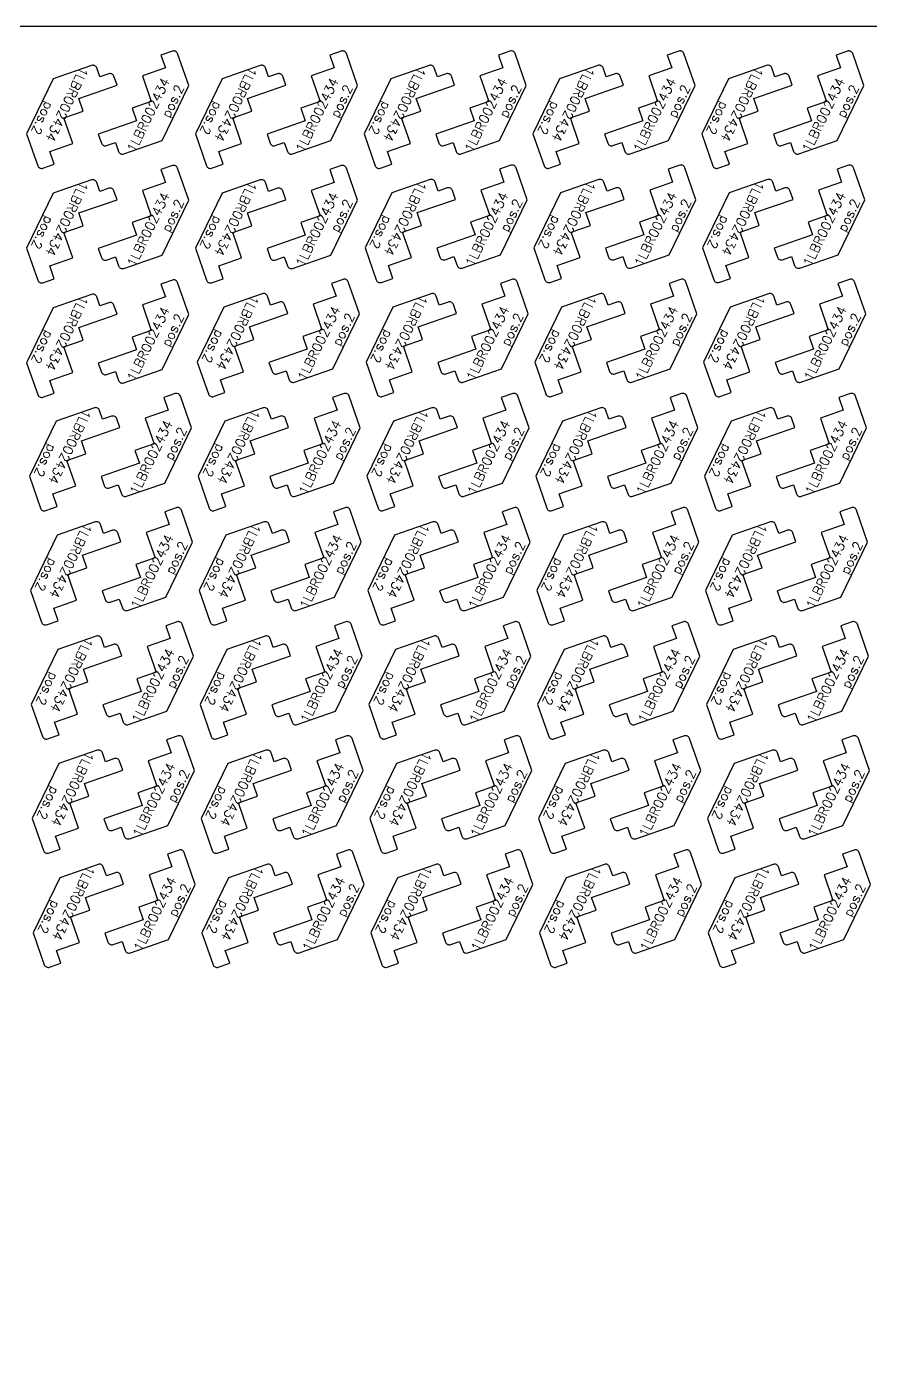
# Model space of a CAD drawing. Header units: millimetres. Extents: x 5040 to 7440, y -105 to 1860.
# Drawn here: x 5557 to 6182, y 878 to 1860 of the extents above; entities that cross this region are included whole.
import ezdxf

# ---------------------------------------------------------------- set-up
doc = ezdxf.new("R2010")
doc.units = ezdxf.units.MM
for name, color, linetype in [('1LBR002434', 7, 'Continuous'), ('sheet', 24, 'Continuous'), ('Texto', 7, 'Continuous')]:
    doc.layers.add(name, color=color, linetype=linetype)
doc.styles.get("Standard").update_dxf_attribs({"font": 'txt.shx'})

msp = doc.modelspace()

# ---------------------------------------------------------------- linework, layer by layer
at = {"layer": '1LBR002434', "color": 5}
for points in [[(5660.17, 1829.41), (5643.16, 1823.5), (5649.73, 1804.61), (5635.56, 1799.68), (5638.84, 1790.24), (5610.5, 1780.39), (5612.8, 1773.78, 0.414214), (5616.62, 1771.93), (5623.23, 1774.23), (5625.53, 1767.61, 0.414214), (5629.35, 1765.77), (5657.69, 1775.61), (5677.41, 1816.34), (5669.2, 1839.96, 0.414214), (5665.39, 1841.81), (5656.88, 1838.85)], [(5785.03, 1829.41), (5768.02, 1823.5), (5774.59, 1804.61), (5760.42, 1799.68), (5763.7, 1790.24), (5735.36, 1780.39), (5737.66, 1773.78, 0.414214), (5741.48, 1771.93), (5748.09, 1774.23), (5750.39, 1767.61, 0.414214), (5754.21, 1765.77), (5782.55, 1775.61), (5802.27, 1816.34), (5794.07, 1839.96, 0.414214), (5790.25, 1841.81), (5781.75, 1838.85)], [(5909.89, 1829.41), (5892.89, 1823.5), (5899.45, 1804.61), (5885.28, 1799.68), (5888.56, 1790.24), (5860.22, 1780.39), (5862.52, 1773.78, 0.414214), (5866.34, 1771.93), (5872.95, 1774.23), (5875.25, 1767.61, 0.414214), (5879.07, 1765.77), (5907.41, 1775.61), (5927.13, 1816.34), (5918.93, 1839.96, 0.414214), (5915.11, 1841.81), (5906.61, 1838.85)], [(6034.75, 1829.41), (6017.75, 1823.5), (6024.31, 1804.61), (6010.14, 1799.68), (6013.42, 1790.24), (5985.09, 1780.39), (5987.38, 1773.78, 0.414214), (5991.2, 1771.93), (5997.81, 1774.23), (6000.11, 1767.61, 0.414214), (6003.93, 1765.77), (6032.27, 1775.61), (6051.99, 1816.34), (6043.79, 1839.96, 0.414214), (6039.97, 1841.81), (6031.47, 1838.85)], [(6159.61, 1829.41), (6142.61, 1823.5), (6149.17, 1804.61), (6135, 1799.68), (6138.28, 1790.24), (6109.95, 1780.39), (6112.24, 1773.78, 0.414214), (6116.06, 1771.93), (6122.67, 1774.23), (6124.97, 1767.61, 0.414214), (6128.79, 1765.77), (6157.13, 1775.61), (6176.85, 1816.34), (6168.65, 1839.96, 0.414214), (6164.83, 1841.81), (6156.33, 1838.85)], [(5574.73, 1767.58), (5591.73, 1773.49), (5585.16, 1792.38), (5599.33, 1797.3), (5596.05, 1806.75), (5624.39, 1816.59), (5622.09, 1823.21, 0.414214), (5618.27, 1825.06), (5611.66, 1822.76), (5609.36, 1829.37, 0.414214), (5605.55, 1831.22), (5577.21, 1821.37), (5557.48, 1780.64), (5565.69, 1757.03, 0.414214), (5569.51, 1755.18), (5578.01, 1758.13)], [(5699.59, 1767.58), (5716.59, 1773.49), (5710.03, 1792.38), (5724.19, 1797.3), (5720.91, 1806.75), (5749.25, 1816.59), (5746.95, 1823.21, 0.414214), (5743.13, 1825.06), (5736.52, 1822.76), (5734.23, 1829.37, 0.414214), (5730.41, 1831.22), (5702.07, 1821.37), (5682.34, 1780.64), (5690.55, 1757.03, 0.414214), (5694.37, 1755.18), (5702.87, 1758.13)], [(5824.45, 1767.58), (5841.45, 1773.49), (5834.89, 1792.38), (5849.06, 1797.3), (5845.77, 1806.75), (5874.11, 1816.59), (5871.81, 1823.21, 0.414214), (5868, 1825.06), (5861.38, 1822.76), (5859.09, 1829.37, 0.414214), (5855.27, 1831.22), (5826.93, 1821.37), (5807.2, 1780.64), (5815.41, 1757.03, 0.414214), (5819.23, 1755.18), (5827.73, 1758.13)], [(5949.31, 1767.58), (5966.31, 1773.49), (5959.75, 1792.38), (5973.92, 1797.3), (5970.63, 1806.75), (5998.97, 1816.59), (5996.67, 1823.21, 0.414214), (5992.86, 1825.06), (5986.24, 1822.76), (5983.95, 1829.37, 0.414214), (5980.13, 1831.22), (5951.79, 1821.37), (5932.07, 1780.64), (5940.27, 1757.03, 0.414214), (5944.09, 1755.18), (5952.59, 1758.13)], [(6074.17, 1767.58), (6091.17, 1773.49), (6084.61, 1792.38), (6098.78, 1797.3), (6095.49, 1806.75), (6123.83, 1816.59), (6121.54, 1823.21, 0.414214), (6117.72, 1825.06), (6111.1, 1822.76), (6108.81, 1829.37, 0.414214), (6104.99, 1831.22), (6076.65, 1821.37), (6056.93, 1780.64), (6065.13, 1757.03, 0.414214), (6068.95, 1755.18), (6077.45, 1758.13)], [(5660.17, 1744.71), (5643.16, 1738.81), (5649.73, 1719.91), (5635.56, 1714.99), (5638.84, 1705.55), (5610.5, 1695.7), (5612.8, 1689.09, 0.414214), (5616.62, 1687.24), (5623.23, 1689.54), (5625.53, 1682.92, 0.414214), (5629.35, 1681.07), (5657.69, 1690.92), (5677.41, 1731.65), (5669.2, 1755.27, 0.414214), (5665.39, 1757.11), (5656.88, 1754.16)], [(5785.03, 1744.71), (5768.02, 1738.81), (5774.59, 1719.91), (5760.42, 1714.99), (5763.7, 1705.55), (5735.36, 1695.7), (5737.66, 1689.09, 0.414214), (5741.48, 1687.24), (5748.09, 1689.54), (5750.39, 1682.92, 0.414214), (5754.21, 1681.07), (5782.55, 1690.92), (5802.27, 1731.65), (5794.07, 1755.27, 0.414214), (5790.25, 1757.11), (5781.75, 1754.16)], [(5910.59, 1744.96), (5893.58, 1739.05), (5900.15, 1720.16), (5885.98, 1715.23), (5889.26, 1705.79), (5860.92, 1695.94), (5863.22, 1689.33, 0.414214), (5867.04, 1687.48), (5873.65, 1689.78), (5875.95, 1683.17, 0.414214), (5879.77, 1681.32), (5908.11, 1691.16), (5927.83, 1731.89), (5919.63, 1755.51, 0.414214), (5915.81, 1757.36), (5907.31, 1754.4)], [(6035.45, 1744.96), (6018.45, 1739.05), (6025.01, 1720.16), (6010.84, 1715.23), (6014.12, 1705.79), (5985.78, 1695.94), (5988.08, 1689.33, 0.414214), (5991.9, 1687.48), (5998.51, 1689.78), (6000.81, 1683.17, 0.414214), (6004.63, 1681.32), (6032.97, 1691.16), (6052.69, 1731.89), (6044.49, 1755.51, 0.414214), (6040.67, 1757.36), (6032.17, 1754.4)], [(6160.31, 1744.96), (6143.31, 1739.05), (6149.87, 1720.16), (6135.7, 1715.23), (6138.98, 1705.79), (6110.65, 1695.94), (6112.94, 1689.33, 0.414214), (6116.76, 1687.48), (6123.37, 1689.78), (6125.67, 1683.17, 0.414214), (6129.49, 1681.32), (6157.83, 1691.16), (6177.55, 1731.89), (6169.35, 1755.51, 0.414214), (6165.53, 1757.36), (6157.03, 1754.4)], [(5574.73, 1682.89), (5591.73, 1688.8), (5585.16, 1707.69), (5599.33, 1712.61), (5596.05, 1722.06), (5624.39, 1731.9), (5622.09, 1738.52, 0.414214), (5618.27, 1740.36), (5611.66, 1738.07), (5609.36, 1744.68, 0.414214), (5605.55, 1746.53), (5577.21, 1736.68), (5557.48, 1695.95), (5565.69, 1672.34, 0.414214), (5569.51, 1670.49), (5578.01, 1673.44)], [(5699.59, 1682.89), (5716.59, 1688.8), (5710.03, 1707.69), (5724.19, 1712.61), (5720.91, 1722.06), (5749.25, 1731.9), (5746.95, 1738.52, 0.414214), (5743.13, 1740.36), (5736.52, 1738.07), (5734.23, 1744.68, 0.414214), (5730.41, 1746.53), (5702.07, 1736.68), (5682.34, 1695.95), (5690.55, 1672.34, 0.414214), (5694.37, 1670.49), (5702.87, 1673.44)], [(5825.15, 1683.13), (5842.15, 1689.04), (5835.59, 1707.93), (5849.75, 1712.85), (5846.47, 1722.3), (5874.81, 1732.15), (5872.51, 1738.76, 0.414214), (5868.7, 1740.61), (5862.08, 1738.31), (5859.79, 1744.92, 0.414214), (5855.97, 1746.77), (5827.63, 1736.93), (5807.9, 1696.2), (5816.11, 1672.58, 0.414214), (5819.93, 1670.73), (5828.43, 1673.68)], [(5950.01, 1683.13), (5967.01, 1689.04), (5960.45, 1707.93), (5974.62, 1712.85), (5971.33, 1722.3), (5999.67, 1732.15), (5997.37, 1738.76, 0.414214), (5993.56, 1740.61), (5986.94, 1738.31), (5984.65, 1744.92, 0.414214), (5980.83, 1746.77), (5952.49, 1736.93), (5932.76, 1696.2), (5940.97, 1672.58, 0.414214), (5944.79, 1670.73), (5953.29, 1673.68)], [(6074.87, 1683.13), (6091.87, 1689.04), (6085.31, 1707.93), (6099.48, 1712.85), (6096.19, 1722.3), (6124.53, 1732.15), (6122.23, 1738.76, 0.414214), (6118.42, 1740.61), (6111.8, 1738.31), (6109.51, 1744.92, 0.414214), (6105.69, 1746.77), (6077.35, 1736.93), (6057.63, 1696.2), (6065.83, 1672.58, 0.414214), (6069.65, 1670.73), (6078.15, 1673.68)], [(5660.17, 1660.02), (5643.16, 1654.12), (5649.73, 1635.22), (5635.56, 1630.3), (5638.84, 1620.85), (5610.5, 1611.01), (5612.8, 1604.4, 0.414214), (5616.62, 1602.55), (5623.23, 1604.84), (5625.53, 1598.23, 0.414214), (5629.35, 1596.38), (5657.69, 1606.23), (5677.41, 1646.96), (5669.2, 1670.57, 0.414214), (5665.39, 1672.42), (5656.88, 1669.47)], [(5786.43, 1660.51), (5769.42, 1654.6), (5775.99, 1635.71), (5761.82, 1630.79), (5765.1, 1621.34), (5736.76, 1611.49), (5739.06, 1604.88, 0.414214), (5742.88, 1603.03), (5749.49, 1605.33), (5751.79, 1598.72, 0.414214), (5755.61, 1596.87), (5783.95, 1606.72), (5803.67, 1647.45), (5795.46, 1671.06, 0.414214), (5791.65, 1672.91), (5783.14, 1669.96)], [(5911.29, 1660.51), (5894.28, 1654.6), (5900.85, 1635.71), (5886.68, 1630.79), (5889.96, 1621.34), (5861.62, 1611.49), (5863.92, 1604.88, 0.414214), (5867.74, 1603.03), (5874.35, 1605.33), (5876.65, 1598.72, 0.414214), (5880.47, 1596.87), (5908.81, 1606.72), (5928.53, 1647.45), (5920.33, 1671.06, 0.414214), (5916.51, 1672.91), (5908.01, 1669.96)], [(6036.15, 1660.51), (6019.15, 1654.6), (6025.71, 1635.71), (6011.54, 1630.79), (6014.82, 1621.34), (5986.48, 1611.49), (5988.78, 1604.88, 0.414214), (5992.6, 1603.03), (5999.21, 1605.33), (6001.51, 1598.72, 0.414214), (6005.33, 1596.87), (6033.67, 1606.72), (6053.39, 1647.45), (6045.19, 1671.06, 0.414214), (6041.37, 1672.91), (6032.87, 1669.96)], [(6161.01, 1660.51), (6144.01, 1654.6), (6150.57, 1635.71), (6136.4, 1630.79), (6139.68, 1621.34), (6111.34, 1611.49), (6113.64, 1604.88, 0.414214), (6117.46, 1603.03), (6124.07, 1605.33), (6126.37, 1598.72, 0.414214), (6130.19, 1596.87), (6158.53, 1606.72), (6178.25, 1647.45), (6170.05, 1671.06, 0.414214), (6166.23, 1672.91), (6157.73, 1669.96)], [(5574.73, 1598.2), (5591.73, 1604.1), (5585.16, 1623), (5599.33, 1627.92), (5596.05, 1637.37), (5624.39, 1647.21), (5622.09, 1653.82, 0.414214), (5618.27, 1655.67), (5611.66, 1653.38), (5609.36, 1659.99, 0.414214), (5605.55, 1661.84), (5577.21, 1651.99), (5557.48, 1611.26), (5565.69, 1587.65, 0.414214), (5569.51, 1585.8), (5578.01, 1588.75)], [(5700.99, 1598.68), (5717.99, 1604.59), (5711.42, 1623.48), (5725.59, 1628.41), (5722.31, 1637.85), (5750.65, 1647.7), (5748.35, 1654.31, 0.414214), (5744.53, 1656.16), (5737.92, 1653.86), (5735.62, 1660.47, 0.414214), (5731.81, 1662.32), (5703.47, 1652.48), (5683.74, 1611.75), (5691.95, 1588.13, 0.414214), (5695.77, 1586.28), (5704.27, 1589.24)], [(5825.85, 1598.68), (5842.85, 1604.59), (5836.29, 1623.48), (5850.45, 1628.41), (5847.17, 1637.85), (5875.51, 1647.7), (5873.21, 1654.31, 0.414214), (5869.39, 1656.16), (5862.78, 1653.86), (5860.48, 1660.47, 0.414214), (5856.67, 1662.32), (5828.33, 1652.48), (5808.6, 1611.75), (5816.81, 1588.13, 0.414214), (5820.63, 1586.28), (5829.13, 1589.24)], [(5950.71, 1598.68), (5967.71, 1604.59), (5961.15, 1623.48), (5975.32, 1628.41), (5972.03, 1637.85), (6000.37, 1647.7), (5998.07, 1654.31, 0.414214), (5994.26, 1656.16), (5987.64, 1653.86), (5985.35, 1660.47, 0.414214), (5981.53, 1662.32), (5953.19, 1652.48), (5933.46, 1611.75), (5941.67, 1588.13, 0.414214), (5945.49, 1586.28), (5953.99, 1589.24)], [(6075.57, 1598.68), (6092.57, 1604.59), (6086.01, 1623.48), (6100.18, 1628.41), (6096.89, 1637.85), (6125.23, 1647.7), (6122.93, 1654.31, 0.414214), (6119.12, 1656.16), (6112.5, 1653.86), (6110.21, 1660.47, 0.414214), (6106.39, 1662.32), (6078.05, 1652.48), (6058.33, 1611.75), (6066.53, 1588.13, 0.414214), (6070.35, 1586.28), (6078.85, 1589.24)], [(5662.27, 1576.06), (5645.26, 1570.15), (5651.83, 1551.26), (5637.66, 1546.34), (5640.94, 1536.89), (5612.6, 1527.05), (5614.9, 1520.43, 0.414214), (5618.72, 1518.58), (5625.33, 1520.88), (5627.63, 1514.27, 0.414214), (5631.45, 1512.42), (5659.78, 1522.27), (5679.51, 1563), (5671.3, 1586.61, 0.414213), (5667.48, 1588.46), (5658.98, 1585.51)], [(5787.13, 1576.06), (5770.12, 1570.15), (5776.69, 1551.26), (5762.52, 1546.34), (5765.8, 1536.89), (5737.46, 1527.05), (5739.76, 1520.43, 0.414214), (5743.58, 1518.58), (5750.19, 1520.88), (5752.49, 1514.27, 0.414214), (5756.31, 1512.42), (5784.64, 1522.27), (5804.37, 1563), (5796.16, 1586.61, 0.414214), (5792.35, 1588.46), (5783.84, 1585.51)], [(5911.99, 1576.06), (5894.98, 1570.15), (5901.55, 1551.26), (5887.38, 1546.34), (5890.66, 1536.89), (5862.32, 1527.05), (5864.62, 1520.43, 0.414214), (5868.44, 1518.58), (5875.05, 1520.88), (5877.35, 1514.27, 0.414214), (5881.17, 1512.42), (5909.51, 1522.27), (5929.23, 1563), (5921.02, 1586.61, 0.414214), (5917.21, 1588.46), (5908.7, 1585.51)], [(6036.85, 1576.06), (6019.84, 1570.15), (6026.41, 1551.26), (6012.24, 1546.34), (6015.52, 1536.89), (5987.18, 1527.05), (5989.48, 1520.43, 0.414214), (5993.3, 1518.58), (5999.91, 1520.88), (6002.21, 1514.27, 0.414214), (6006.03, 1512.42), (6034.37, 1522.27), (6054.09, 1563), (6045.89, 1586.61, 0.414214), (6042.07, 1588.46), (6033.57, 1585.51)], [(6161.71, 1576.06), (6144.71, 1570.15), (6151.27, 1551.26), (6137.1, 1546.34), (6140.38, 1536.89), (6112.04, 1527.05), (6114.34, 1520.43, 0.414214), (6118.16, 1518.58), (6124.77, 1520.88), (6127.07, 1514.27, 0.414214), (6130.89, 1512.42), (6159.23, 1522.27), (6178.95, 1563), (6170.75, 1586.61, 0.414214), (6166.93, 1588.46), (6158.43, 1585.51)], [(5576.82, 1514.23), (5593.83, 1520.14), (5587.26, 1539.03), (5601.43, 1543.96), (5598.15, 1553.4), (5626.49, 1563.25), (5624.19, 1569.86, 0.414214), (5620.37, 1571.71), (5613.76, 1569.41), (5611.46, 1576.03, 0.414214), (5607.64, 1577.87), (5579.31, 1568.03), (5559.58, 1527.3), (5567.79, 1503.68, 0.414214), (5571.61, 1501.83), (5580.11, 1504.79)], [(5701.69, 1514.23), (5718.69, 1520.14), (5712.12, 1539.03), (5726.29, 1543.96), (5723.01, 1553.4), (5751.35, 1563.25), (5749.05, 1569.86, 0.414214), (5745.23, 1571.71), (5738.62, 1569.41), (5736.32, 1576.03, 0.414214), (5732.51, 1577.87), (5704.17, 1568.03), (5684.44, 1527.3), (5692.65, 1503.68, 0.414214), (5696.47, 1501.83), (5704.97, 1504.79)], [(5826.55, 1514.23), (5843.55, 1520.14), (5836.98, 1539.03), (5851.15, 1543.96), (5847.87, 1553.4), (5876.21, 1563.25), (5873.91, 1569.86, 0.414214), (5870.09, 1571.71), (5863.48, 1569.41), (5861.18, 1576.03, 0.414214), (5857.37, 1577.87), (5829.03, 1568.03), (5809.3, 1527.3), (5817.51, 1503.68, 0.414214), (5821.33, 1501.83), (5829.83, 1504.79)], [(5951.41, 1514.23), (5968.41, 1520.14), (5961.85, 1539.03), (5976.01, 1543.96), (5972.73, 1553.4), (6001.07, 1563.25), (5998.77, 1569.86, 0.414214), (5994.95, 1571.71), (5988.34, 1569.41), (5986.05, 1576.03, 0.414214), (5982.23, 1577.87), (5953.89, 1568.03), (5934.16, 1527.3), (5942.37, 1503.68, 0.414214), (5946.19, 1501.83), (5954.69, 1504.79)], [(6076.27, 1514.23), (6093.27, 1520.14), (6086.71, 1539.03), (6100.88, 1543.96), (6097.59, 1553.4), (6125.93, 1563.25), (6123.63, 1569.86, 0.414214), (6119.82, 1571.71), (6113.2, 1569.41), (6110.91, 1576.03, 0.414214), (6107.09, 1577.87), (6078.75, 1568.03), (6059.02, 1527.3), (6067.23, 1503.68, 0.414214), (6071.05, 1501.83), (6079.55, 1504.79)], [(5662.97, 1491.61), (5645.96, 1485.7), (5652.53, 1466.81), (5638.36, 1461.89), (5641.64, 1452.44), (5613.3, 1442.6), (5615.6, 1435.98, 0.414214), (5619.42, 1434.14), (5626.03, 1436.43), (5628.33, 1429.82, 0.414214), (5632.15, 1427.97), (5660.48, 1437.82), (5680.21, 1478.55), (5672, 1502.16, 0.414214), (5668.18, 1504.01), (5659.68, 1501.06)], [(5787.83, 1491.61), (5770.82, 1485.7), (5777.39, 1466.81), (5763.22, 1461.89), (5766.5, 1452.44), (5738.16, 1442.6), (5740.46, 1435.98, 0.414214), (5744.28, 1434.14), (5750.89, 1436.43), (5753.19, 1429.82, 0.414214), (5757.01, 1427.97), (5785.34, 1437.82), (5805.07, 1478.55), (5796.86, 1502.16, 0.414214), (5793.05, 1504.01), (5784.54, 1501.06)], [(5912.69, 1491.61), (5895.68, 1485.7), (5902.25, 1466.81), (5888.08, 1461.89), (5891.36, 1452.44), (5863.02, 1442.6), (5865.32, 1435.98, 0.414214), (5869.14, 1434.14), (5875.75, 1436.43), (5878.05, 1429.82, 0.414214), (5881.87, 1427.97), (5910.2, 1437.82), (5929.93, 1478.55), (5921.72, 1502.16, 0.414214), (5917.91, 1504.01), (5909.4, 1501.06)], [(6037.55, 1491.61), (6020.54, 1485.7), (6027.11, 1466.81), (6012.94, 1461.89), (6016.22, 1452.44), (5987.88, 1442.6), (5990.18, 1435.98, 0.414214), (5994, 1434.14), (6000.61, 1436.43), (6002.91, 1429.82, 0.414214), (6006.73, 1427.97), (6035.07, 1437.82), (6054.79, 1478.55), (6046.59, 1502.16, 0.414214), (6042.77, 1504.01), (6034.27, 1501.06)], [(6162.41, 1491.61), (6145.41, 1485.7), (6151.97, 1466.81), (6137.8, 1461.89), (6141.08, 1452.44), (6112.74, 1442.6), (6115.04, 1435.98, 0.414214), (6118.86, 1434.14), (6125.47, 1436.43), (6127.77, 1429.82, 0.414214), (6131.59, 1427.97), (6159.93, 1437.82), (6179.65, 1478.55), (6171.45, 1502.16, 0.414214), (6167.63, 1504.01), (6159.13, 1501.06)], [(5577.52, 1429.79), (5594.53, 1435.69), (5587.96, 1454.59), (5602.13, 1459.51), (5598.85, 1468.95), (5627.19, 1478.8), (5624.89, 1485.41, 0.414214), (5621.07, 1487.26), (5614.46, 1484.96), (5612.16, 1491.58, 0.414214), (5608.34, 1493.43), (5580.01, 1483.58), (5560.28, 1442.85), (5568.49, 1419.23, 0.414214), (5572.31, 1417.39), (5580.81, 1420.34)], [(5702.39, 1429.79), (5719.39, 1435.69), (5712.82, 1454.59), (5726.99, 1459.51), (5723.71, 1468.95), (5752.05, 1478.8), (5749.75, 1485.41, 0.414214), (5745.93, 1487.26), (5739.32, 1484.96), (5737.02, 1491.58, 0.414214), (5733.2, 1493.43), (5704.87, 1483.58), (5685.14, 1442.85), (5693.35, 1419.23, 0.414214), (5697.17, 1417.39), (5705.67, 1420.34)], [(5827.25, 1429.79), (5844.25, 1435.69), (5837.68, 1454.59), (5851.85, 1459.51), (5848.57, 1468.95), (5876.91, 1478.8), (5874.61, 1485.41, 0.414214), (5870.79, 1487.26), (5864.18, 1484.96), (5861.88, 1491.58, 0.414214), (5858.07, 1493.43), (5829.73, 1483.58), (5810, 1442.85), (5818.21, 1419.23, 0.414214), (5822.03, 1417.39), (5830.53, 1420.34)], [(5952.11, 1429.79), (5969.11, 1435.69), (5962.55, 1454.59), (5976.71, 1459.51), (5973.43, 1468.95), (6001.77, 1478.8), (5999.47, 1485.41, 0.414214), (5995.65, 1487.26), (5989.04, 1484.96), (5986.74, 1491.58, 0.414214), (5982.93, 1493.43), (5954.59, 1483.58), (5934.86, 1442.85), (5943.07, 1419.23, 0.414214), (5946.89, 1417.39), (5955.39, 1420.34)], [(6076.97, 1429.79), (6093.97, 1435.69), (6087.41, 1454.59), (6101.57, 1459.51), (6098.29, 1468.95), (6126.63, 1478.8), (6124.33, 1485.41, 0.414214), (6120.52, 1487.26), (6113.9, 1484.96), (6111.61, 1491.58, 0.414214), (6107.79, 1493.43), (6079.45, 1483.58), (6059.72, 1442.85), (6067.93, 1419.23, 0.414214), (6071.75, 1417.39), (6080.25, 1420.34)], [(5663.66, 1407.16), (5646.66, 1401.26), (5653.23, 1382.36), (5639.06, 1377.44), (5642.34, 1368), (5614, 1358.15), (5616.3, 1351.54, 0.414214), (5620.12, 1349.69), (5626.73, 1351.98), (5629.03, 1345.37, 0.414214), (5632.84, 1343.52), (5661.18, 1353.37), (5680.91, 1394.1), (5672.7, 1417.71, 0.414214), (5668.88, 1419.56), (5660.38, 1416.61)], [(5788.53, 1407.16), (5771.52, 1401.26), (5778.09, 1382.36), (5763.92, 1377.44), (5767.2, 1368), (5738.86, 1358.15), (5741.16, 1351.54, 0.414214), (5744.98, 1349.69), (5751.59, 1351.98), (5753.89, 1345.37, 0.414214), (5757.71, 1343.52), (5786.04, 1353.37), (5805.77, 1394.1), (5797.56, 1417.71, 0.414214), (5793.74, 1419.56), (5785.24, 1416.61)], [(5913.39, 1407.16), (5896.38, 1401.26), (5902.95, 1382.36), (5888.78, 1377.44), (5892.06, 1368), (5863.72, 1358.15), (5866.02, 1351.54, 0.414214), (5869.84, 1349.69), (5876.45, 1351.98), (5878.75, 1345.37, 0.414214), (5882.57, 1343.52), (5910.9, 1353.37), (5930.63, 1394.1), (5922.42, 1417.71, 0.414214), (5918.61, 1419.56), (5910.1, 1416.61)], [(6038.25, 1407.16), (6021.24, 1401.26), (6027.81, 1382.36), (6013.64, 1377.44), (6016.92, 1368), (5988.58, 1358.15), (5990.88, 1351.54, 0.414214), (5994.7, 1349.69), (6001.31, 1351.98), (6003.61, 1345.37, 0.414214), (6007.43, 1343.52), (6035.77, 1353.37), (6055.49, 1394.1), (6047.28, 1417.71, 0.414214), (6043.47, 1419.56), (6034.96, 1416.61)], [(6163.11, 1407.16), (6146.1, 1401.26), (6152.67, 1382.36), (6138.5, 1377.44), (6141.78, 1368), (6113.44, 1358.15), (6115.74, 1351.54, 0.414214), (6119.56, 1349.69), (6126.17, 1351.98), (6128.47, 1345.37, 0.414214), (6132.29, 1343.52), (6160.63, 1353.37), (6180.35, 1394.1), (6172.15, 1417.71, 0.414214), (6168.33, 1419.56), (6159.83, 1416.61)], [(5578.22, 1345.34), (5595.23, 1351.24), (5588.66, 1370.14), (5602.83, 1375.06), (5599.55, 1384.51), (5627.89, 1394.35), (5625.59, 1400.96, 0.414214), (5621.77, 1402.81), (5615.16, 1400.52), (5612.86, 1407.13, 0.414214), (5609.04, 1408.98), (5580.71, 1399.13), (5560.98, 1358.4), (5569.19, 1334.79, 0.414214), (5573, 1332.94), (5581.51, 1335.89)], [(5703.08, 1345.34), (5720.09, 1351.24), (5713.52, 1370.14), (5727.69, 1375.06), (5724.41, 1384.51), (5752.75, 1394.35), (5750.45, 1400.96, 0.414214), (5746.63, 1402.81), (5740.02, 1400.52), (5737.72, 1407.13, 0.414214), (5733.9, 1408.98), (5705.57, 1399.13), (5685.84, 1358.4), (5694.05, 1334.79, 0.414214), (5697.87, 1332.94), (5706.37, 1335.89)], [(5827.95, 1345.34), (5844.95, 1351.24), (5838.38, 1370.14), (5852.55, 1375.06), (5849.27, 1384.51), (5877.61, 1394.35), (5875.31, 1400.96, 0.414214), (5871.49, 1402.81), (5864.88, 1400.52), (5862.58, 1407.13, 0.414214), (5858.77, 1408.98), (5830.43, 1399.13), (5810.7, 1358.4), (5818.91, 1334.79, 0.414214), (5822.73, 1332.94), (5831.23, 1335.89)], [(5952.81, 1345.34), (5969.81, 1351.24), (5963.24, 1370.14), (5977.41, 1375.06), (5974.13, 1384.51), (6002.47, 1394.35), (6000.17, 1400.96, 0.414214), (5996.35, 1402.81), (5989.74, 1400.52), (5987.44, 1407.13, 0.414214), (5983.63, 1408.98), (5955.29, 1399.13), (5935.56, 1358.4), (5943.77, 1334.79, 0.414214), (5947.59, 1332.94), (5956.09, 1335.89)], [(6077.67, 1345.34), (6094.67, 1351.24), (6088.11, 1370.14), (6102.27, 1375.06), (6098.99, 1384.51), (6127.33, 1394.35), (6125.03, 1400.96, 0.414214), (6121.21, 1402.81), (6114.6, 1400.52), (6112.3, 1407.13, 0.414214), (6108.49, 1408.98), (6080.15, 1399.13), (6060.42, 1358.4), (6068.63, 1334.79, 0.414214), (6072.45, 1332.94), (6080.95, 1335.89)], [(5664.36, 1322.72), (5647.36, 1316.81), (5653.93, 1297.92), (5639.76, 1292.99), (5643.04, 1283.55), (5614.7, 1273.7), (5617, 1267.09, 0.414214), (5620.82, 1265.24), (5627.43, 1267.54), (5629.73, 1260.92, 0.414214), (5633.54, 1259.08), (5661.88, 1268.92), (5681.61, 1309.65), (5673.4, 1333.27, 0.414214), (5669.58, 1335.12), (5661.08, 1332.16)], [(5789.22, 1322.72), (5772.22, 1316.81), (5778.79, 1297.92), (5764.62, 1292.99), (5767.9, 1283.55), (5739.56, 1273.7), (5741.86, 1267.09, 0.414214), (5745.68, 1265.24), (5752.29, 1267.54), (5754.59, 1260.92, 0.414214), (5758.41, 1259.08), (5786.74, 1268.92), (5806.47, 1309.65), (5798.26, 1333.27, 0.414214), (5794.44, 1335.12), (5785.94, 1332.16)], [(5914.09, 1322.72), (5897.08, 1316.81), (5903.65, 1297.92), (5889.48, 1292.99), (5892.76, 1283.55), (5864.42, 1273.7), (5866.72, 1267.09, 0.414214), (5870.54, 1265.24), (5877.15, 1267.54), (5879.45, 1260.92, 0.414214), (5883.27, 1259.08), (5911.6, 1268.92), (5931.33, 1309.65), (5923.12, 1333.27, 0.414214), (5919.31, 1335.12), (5910.8, 1332.16)], [(6038.95, 1322.72), (6021.94, 1316.81), (6028.51, 1297.92), (6014.34, 1292.99), (6017.62, 1283.55), (5989.28, 1273.7), (5991.58, 1267.09, 0.414214), (5995.4, 1265.24), (6002.01, 1267.54), (6004.31, 1260.92, 0.414214), (6008.13, 1259.08), (6036.46, 1268.92), (6056.19, 1309.65), (6047.98, 1333.27, 0.414214), (6044.17, 1335.12), (6035.66, 1332.16)], [(6163.81, 1322.72), (6146.8, 1316.81), (6153.37, 1297.92), (6139.2, 1292.99), (6142.48, 1283.55), (6114.14, 1273.7), (6116.44, 1267.09, 0.414214), (6120.26, 1265.24), (6126.87, 1267.54), (6129.17, 1260.92, 0.414214), (6132.99, 1259.08), (6161.33, 1268.92), (6181.05, 1309.65), (6172.84, 1333.27, 0.414214), (6169.03, 1335.12), (6160.52, 1332.16)], [(5578.92, 1260.89), (5595.93, 1266.8), (5589.36, 1285.69), (5603.53, 1290.61), (5600.25, 1300.06), (5628.59, 1309.9), (5626.29, 1316.52, 0.414214), (5622.47, 1318.37), (5615.86, 1316.07), (5613.56, 1322.68, 0.414214), (5609.74, 1324.53), (5581.41, 1314.68), (5561.68, 1273.95), (5569.89, 1250.34, 0.414214), (5573.7, 1248.49), (5582.21, 1251.44)], [(5703.78, 1260.89), (5720.79, 1266.8), (5714.22, 1285.69), (5728.39, 1290.61), (5725.11, 1300.06), (5753.45, 1309.9), (5751.15, 1316.52, 0.414214), (5747.33, 1318.37), (5740.72, 1316.07), (5738.42, 1322.68, 0.414214), (5734.6, 1324.53), (5706.27, 1314.68), (5686.54, 1273.95), (5694.75, 1250.34, 0.414214), (5698.56, 1248.49), (5707.07, 1251.44)], [(5828.64, 1260.89), (5845.65, 1266.8), (5839.08, 1285.69), (5853.25, 1290.61), (5849.97, 1300.06), (5878.31, 1309.9), (5876.01, 1316.52, 0.414214), (5872.19, 1318.37), (5865.58, 1316.07), (5863.28, 1322.68, 0.414214), (5859.46, 1324.53), (5831.13, 1314.68), (5811.4, 1273.95), (5819.61, 1250.34, 0.414214), (5823.43, 1248.49), (5831.93, 1251.44)], [(5953.51, 1260.89), (5970.51, 1266.8), (5963.94, 1285.69), (5978.11, 1290.61), (5974.83, 1300.06), (6003.17, 1309.9), (6000.87, 1316.52, 0.414214), (5997.05, 1318.37), (5990.44, 1316.07), (5988.14, 1322.68, 0.414214), (5984.33, 1324.53), (5955.99, 1314.68), (5936.26, 1273.95), (5944.47, 1250.34, 0.414214), (5948.29, 1248.49), (5956.79, 1251.44)], [(6078.37, 1260.89), (6095.37, 1266.8), (6088.81, 1285.69), (6102.97, 1290.61), (6099.69, 1300.06), (6128.03, 1309.9), (6125.73, 1316.52, 0.414214), (6121.91, 1318.37), (6115.3, 1316.07), (6113, 1322.68, 0.414214), (6109.19, 1324.53), (6080.85, 1314.68), (6061.12, 1273.95), (6069.33, 1250.34, 0.414214), (6073.15, 1248.49), (6081.65, 1251.44)], [(5665.06, 1238.27), (5648.06, 1232.36), (5654.63, 1213.47), (5640.46, 1208.54), (5643.74, 1199.1), (5615.4, 1189.25), (5617.7, 1182.64, 0.414214), (5621.52, 1180.79), (5628.13, 1183.09), (5630.43, 1176.48, 0.414214), (5634.24, 1174.63), (5662.58, 1184.47), (5682.31, 1225.2), (5674.1, 1248.82, 0.414214), (5670.28, 1250.67), (5661.78, 1247.71)], [(5789.92, 1238.27), (5772.92, 1232.36), (5779.49, 1213.47), (5765.32, 1208.54), (5768.6, 1199.1), (5740.26, 1189.25), (5742.56, 1182.64, 0.414214), (5746.38, 1180.79), (5752.99, 1183.09), (5755.29, 1176.48, 0.414214), (5759.1, 1174.63), (5787.44, 1184.47), (5807.17, 1225.2), (5798.96, 1248.82, 0.414214), (5795.14, 1250.67), (5786.64, 1247.71)], [(5914.79, 1238.27), (5897.78, 1232.36), (5904.35, 1213.47), (5890.18, 1208.54), (5893.46, 1199.1), (5865.12, 1189.25), (5867.42, 1182.64, 0.414214), (5871.24, 1180.79), (5877.85, 1183.09), (5880.15, 1176.48, 0.414213), (5883.97, 1174.63), (5912.3, 1184.47), (5932.03, 1225.2), (5923.82, 1248.82, 0.414214), (5920, 1250.67), (5911.5, 1247.71)], [(6039.65, 1238.27), (6022.64, 1232.36), (6029.21, 1213.47), (6015.04, 1208.54), (6018.32, 1199.1), (5989.98, 1189.25), (5992.28, 1182.64, 0.414214), (5996.1, 1180.79), (6002.71, 1183.09), (6005.01, 1176.48, 0.414214), (6008.83, 1174.63), (6037.16, 1184.47), (6056.89, 1225.2), (6048.68, 1248.82, 0.414214), (6044.87, 1250.67), (6036.36, 1247.71)], [(6164.51, 1238.27), (6147.5, 1232.36), (6154.07, 1213.47), (6139.9, 1208.54), (6143.18, 1199.1), (6114.84, 1189.25), (6117.14, 1182.64, 0.414214), (6120.96, 1180.79), (6127.57, 1183.09), (6129.87, 1176.48, 0.414214), (6133.69, 1174.63), (6162.02, 1184.47), (6181.75, 1225.2), (6173.54, 1248.82, 0.414214), (6169.73, 1250.67), (6161.22, 1247.71)], [(5579.62, 1176.44), (5596.63, 1182.35), (5590.06, 1201.24), (5604.23, 1206.16), (5600.95, 1215.61), (5629.29, 1225.46), (5626.99, 1232.07, 0.414214), (5623.17, 1233.92), (5616.56, 1231.62), (5614.26, 1238.23, 0.414214), (5610.44, 1240.08), (5582.1, 1230.23), (5562.38, 1189.5), (5570.59, 1165.89, 0.414214), (5574.4, 1164.04), (5582.91, 1166.99)], [(5704.48, 1176.44), (5721.49, 1182.35), (5714.92, 1201.24), (5729.09, 1206.16), (5725.81, 1215.61), (5754.15, 1225.46), (5751.85, 1232.07, 0.414214), (5748.03, 1233.92), (5741.42, 1231.62), (5739.12, 1238.23, 0.414214), (5735.3, 1240.08), (5706.97, 1230.23), (5687.24, 1189.5), (5695.45, 1165.89, 0.414214), (5699.26, 1164.04), (5707.77, 1166.99)], [(5829.34, 1176.44), (5846.35, 1182.35), (5839.78, 1201.24), (5853.95, 1206.16), (5850.67, 1215.61), (5879.01, 1225.46), (5876.71, 1232.07, 0.414214), (5872.89, 1233.92), (5866.28, 1231.62), (5863.98, 1238.23, 0.414214), (5860.16, 1240.08), (5831.83, 1230.23), (5812.1, 1189.5), (5820.31, 1165.89, 0.414214), (5824.13, 1164.04), (5832.63, 1166.99)], [(5954.21, 1176.44), (5971.21, 1182.35), (5964.64, 1201.24), (5978.81, 1206.16), (5975.53, 1215.61), (6003.87, 1225.46), (6001.57, 1232.07, 0.414214), (5997.75, 1233.92), (5991.14, 1231.62), (5988.84, 1238.23, 0.414214), (5985.02, 1240.08), (5956.69, 1230.23), (5936.96, 1189.5), (5945.17, 1165.89, 0.414214), (5948.99, 1164.04), (5957.49, 1166.99)], [(6079.07, 1176.44), (6096.07, 1182.35), (6089.5, 1201.24), (6103.67, 1206.16), (6100.39, 1215.61), (6128.73, 1225.46), (6126.43, 1232.07, 0.414214), (6122.61, 1233.92), (6116, 1231.62), (6113.7, 1238.23, 0.414214), (6109.89, 1240.08), (6081.55, 1230.23), (6061.82, 1189.5), (6070.03, 1165.89, 0.414213), (6073.85, 1164.04), (6082.35, 1166.99)]]:
    msp.add_lwpolyline(points, format="xyb", close=True, dxfattribs=at)
at = {"layer": 'sheet', "color": 7}
msp.add_lwpolyline([(5040, 0), (7440, 0), (7440, 1860), (5040, 1860)], close=True, dxfattribs=at)

# ---------------------------------------------------------------- texts
at = {"layer": 'Texto', "color": 5, "char_height": 7, "width": 55.2522, "attachment_point": 3}
for insert, rotation in [((5577.45, 1774.09), 244.16016), ((5702.31, 1774.09), 244.16016), ((5827.17, 1774.09), 244.16016), ((5952.04, 1774.09), 244.16016), ((6076.9, 1774.09), 244.16016), ((5657.44, 1822.89), 64.16016), ((5782.3, 1822.89), 64.16016), ((5907.16, 1822.89), 64.16016), ((6032.02, 1822.89), 64.16016), ((6156.88, 1822.89), 64.16016), ((5577.45, 1689.4), 244.16016), ((5702.31, 1689.4), 244.16016), ((5827.87, 1689.65), 244.16016), ((5952.73, 1689.65), 244.16016), ((6077.6, 1689.65), 244.16016), ((5657.44, 1738.2), 64.16016), ((5782.3, 1738.2), 64.16016), ((5907.86, 1738.44), 64.16016), ((6032.72, 1738.44), 64.16016), ((6157.58, 1738.44), 64.16016), ((5577.45, 1604.71), 244.16016), ((5657.44, 1653.51), 64.16016), ((5703.71, 1605.2), 244.16016), ((5783.7, 1653.99), 64.16016), ((5828.57, 1605.2), 244.16016), ((5908.56, 1653.99), 64.16016), ((5953.43, 1605.2), 244.16016), ((6033.42, 1653.99), 64.16016), ((6078.3, 1605.2), 244.16016), ((6158.28, 1653.99), 64.16016), ((5579.55, 1520.75), 244.16016), ((5704.41, 1520.75), 244.16016), ((5829.27, 1520.75), 244.16016), ((5954.13, 1520.75), 244.16016), ((6078.99, 1520.75), 244.16016), ((5659.54, 1569.55), 64.16016), ((5784.4, 1569.55), 64.16016), ((5909.26, 1569.55), 64.16016), ((6034.12, 1569.55), 64.16016), ((6158.98, 1569.55), 64.16016), ((5580.25, 1436.3), 244.16016), ((5705.11, 1436.3), 244.16016), ((5829.97, 1436.3), 244.16016), ((5954.83, 1436.3), 244.16016), ((6079.69, 1436.3), 244.16016), ((5660.24, 1485.1), 64.16016), ((5785.1, 1485.1), 64.16016), ((5909.96, 1485.1), 64.16016), ((6034.82, 1485.1), 64.16016), ((6159.68, 1485.1), 64.16016), ((5580.95, 1351.85), 244.16016), ((5705.81, 1351.85), 244.16016), ((5830.67, 1351.85), 244.16016), ((5955.53, 1351.85), 244.16016), ((6080.39, 1351.85), 244.16016), ((5660.94, 1400.65), 64.16016), ((5785.8, 1400.65), 64.16016), ((5910.66, 1400.65), 64.16016), ((6035.52, 1400.65), 64.16016), ((6160.38, 1400.65), 64.16016), ((5581.65, 1267.4), 244.16016), ((5706.51, 1267.4), 244.16016), ((5831.37, 1267.4), 244.16016), ((5956.23, 1267.4), 244.16016), ((6081.09, 1267.4), 244.16016), ((5661.64, 1316.2), 64.16016), ((5786.5, 1316.2), 64.16016), ((5911.36, 1316.2), 64.16016), ((6036.22, 1316.2), 64.16016), ((6161.08, 1316.2), 64.16016), ((5582.35, 1182.96), 244.16016), ((5662.34, 1231.75), 64.16016), ((5707.21, 1182.96), 244.16016), ((5787.2, 1231.75), 64.16016), ((5832.07, 1182.96), 244.16016), ((5912.06, 1231.75), 64.16016), ((5956.93, 1182.96), 244.16016), ((6036.92, 1231.75), 64.16016), ((6081.79, 1182.96), 244.16016), ((6161.78, 1231.75), 64.16016)]:
    msp.add_mtext('1LBR002434\\Ppos.2', dxfattribs=dict(at, insert=insert, rotation=rotation))

doc.saveas('drawing.dxf')
